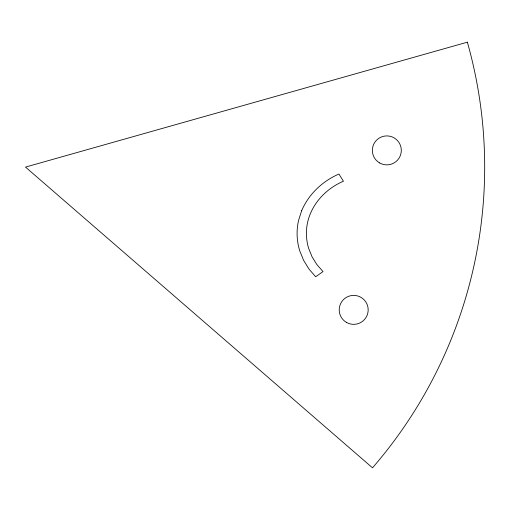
<?xml version="1.0" encoding="UTF-8"?>
<svg xmlns="http://www.w3.org/2000/svg" width="510" height="510" viewBox="0 0 510 510"><rect width="100%" height="100%" fill="white"/><g stroke="black" fill="none" stroke-linecap="round" stroke-linejoin="round"><path stroke-width="0.76" d="M301.69 210.617L298.554 220.46A58.631 58.631 0 0 0 299.727 250.818L303.616 260.38L309.13 269.267L315.684 276.751L323.008 271.594L316.895 264.613L312.088 256.861L308.697 248.517A51.166 51.166 0 0 1 307.67 222.028C311.961 203.535 326.19 188.547 343.44 181.228L338.914 174.037C322.556 181.139 308.735 194.125 301.69 210.617M467.364 42.177L25.5 167.095L372.504 467.823A459.178 459.178 0 0 0 467.364 42.177M379.593 162.926A14.478 14.478 0 0 0 401.306 150.386A14.478 14.478 0 0 0 379.593 137.847A14.478 14.478 0 0 0 379.593 162.926M346.456 322.409A14.478 14.478 0 0 0 368.175 309.87A14.478 14.478 0 0 0 346.456 297.33A14.478 14.478 0 0 0 346.456 322.409"/></g></svg>
